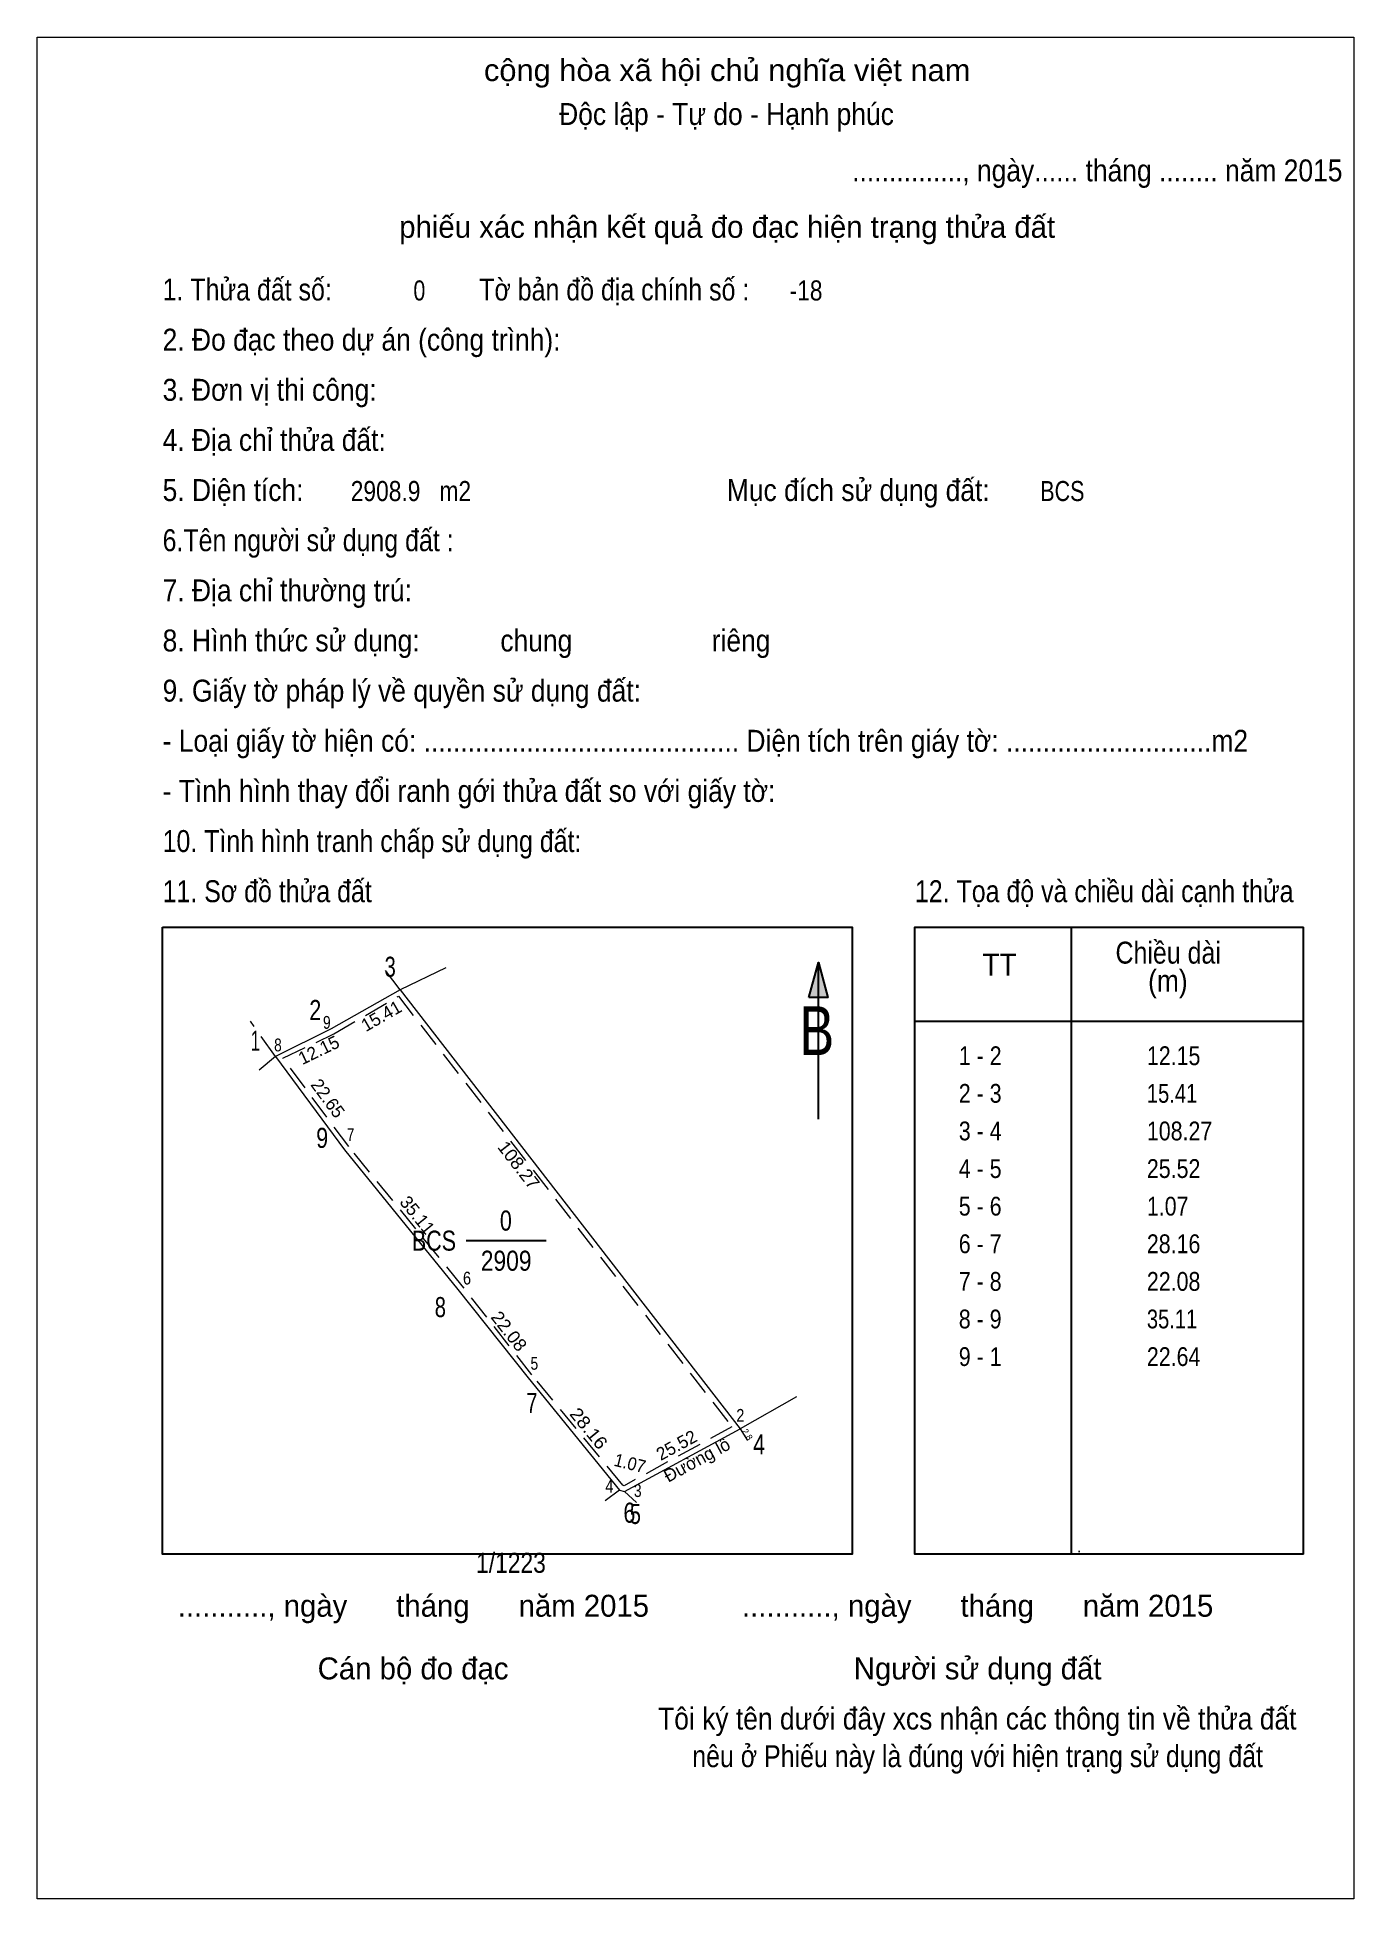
# Model space of a CAD drawing. Header units: centimetres. Extents: x 0 to 21, y 0 to 29.7.
import ezdxf
from ezdxf.enums import TextEntityAlignment as Align

# ---------------------------------------------------------------- set-up
doc = ezdxf.new("R2010")
doc.units = ezdxf.units.CM
doc.header["$LTSCALE"] = 0.13
doc.linetypes.add('MEDIUM_DASHED', pattern=[4.5, 3, -1.5])
for name, color, linetype, lineweight in [('1', 7, 'Continuous', 25), ('10', 7, 'Continuous', 13), ('33', 7, 'Continuous', 25), ('63', 7, 'MEDIUM_DASHED', 13)]:
    doc.layers.add(name, color=color, linetype=linetype, lineweight=lineweight)
for name, color, linetype in [('32', 7, 'Continuous'), ('34', 7, 'Continuous'), ('51', 7, 'Continuous')]:
    doc.layers.add(name, color=color, linetype=linetype)

msp = doc.modelspace()

# ---------------------------------------------------------------- hatches: boundary and pattern name
at = {"layer": '1'}
msp.add_hatch(color=256, dxfattribs=at).paths.add_polyline_path([(12.31, 14.38), (12.46, 14.94), (12.61, 14.38)])

# ---------------------------------------------------------------- linework, layer by layer
for p, q in [((16.5, 5.5), (16.5, 15.5)), ((20.2, 5.5), (20.2, 15.5)), ((12.46, 12.44), (12.46, 14.94)), ((14, 14), (20.2, 14))]:
    msp.add_line(p, q, dxfattribs=at)
at = {"layer": '1', "lineweight": 13}
msp.add_lwpolyline([(0, 0), (0, 29.7), (21, 29.7), (21, 0)], close=True, dxfattribs=at)
at = {"layer": '1'}
for points in [[(2, 15.5), (13, 15.5), (13, 5.5), (2, 5.5)], [(12.31, 14.38), (12.46, 14.94), (12.61, 14.38)]]:
    msp.add_lwpolyline(points, close=True, dxfattribs=at)
msp.add_lwpolyline([(20.2, 5.5), (14, 5.5), (14, 15.5), (20.2, 15.5)], dxfattribs=at)
at = {"layer": '1', "linetype": 'MEDIUM_DASHED', "lineweight": 13}
msp.add_lwpolyline([(5.76, 14.4), (11.08, 7.53), (9.36, 6.59), (9.34, 6.6), (7.89, 8.36), (6.78, 9.78), (4.97, 12), (3.92, 13.41), (4.73, 13.8)], close=True, dxfattribs=at)
at = {"layer": '1', "lineweight": 13}
msp.add_lwpolyline([(16.62, 5.55), (16.62, 5.53), (16.62, 5.55)], dxfattribs=at)
at = {"layer": '10'}
for p, q in [((6.52, 14.85), (5.79, 14.5)), ((5.79, 14.5), (11.21, 7.5)), ((12.11, 8.01), (11.21, 7.5))]:
    msp.add_line(p, q, dxfattribs=at)
msp.add_lwpolyline([(5.79, 14.5), (4.69, 13.88), (3.8, 13.44), (4.9, 11.95), (6.71, 9.72), (7.83, 8.31), (9.29, 6.52), (9.37, 6.5), (11.21, 7.5)], dxfattribs=at)
at = {"layer": '33'}
msp.add_line((6.84, 10.5), (8.12, 10.5), dxfattribs=at)
at = {"layer": '63'}
for p, q in [((5.79, 14.5), (5.5, 14.88)), ((3.8, 13.44), (3.4, 14)), ((3.8, 13.44), (3.54, 13.22)), ((11.21, 7.5), (11.33, 7.31)), ((9.29, 6.52), (9.06, 6.35)), ((9.37, 6.5), (9.56, 6.32))]:
    msp.add_line(p, q, dxfattribs=at)

# ---------------------------------------------------------------- texts
at = {"layer": '1'}
for s, height, width, p in [('cộng hòa xã hội chủ nghĩa việt nam', 0.35, 1.05, (11.005, 29)), ('Độc lập - Tự do - Hạnh phúc', 0.35, 0.9, (10.995, 28.3)), ('Chiều dài', 0.35, 0.85, (18.04, 14.92)), ('TT', 0.35, 0.95, (15.35, 14.73)), ('(m)', 0.35, 0.9, (18.035, 14.47)), ('B', 0.78, 0.8, (12.435, 13.46)), ('Tôi ký tên dưới đây xcs nhận các thông tin về thửa đất', 0.35, 0.9, (14.995, 2.7)), ('nêu ở Phiếu này là đúng với hiện trạng sử dụng đất', 0.35, 0.85, (15, 2.1))]:
    msp.add_text(s, height=height, dxfattribs=dict(at, width=width)).set_placement(p, align=Align.CENTER)
for s, width, p in [('..............., ngày...... tháng ........ năm 2015', 0.9, (13, 27.4)), ('1. Thửa đất số:', 0.85, (2, 25.5)), ('Tờ bản đồ địa chính số :', 0.85, (7.05, 25.5)), ('2. Đo đạc theo dự án (công trình): ', 0.9, (2, 24.7)), ('3. Đơn vị thi công:', 0.9, (2, 23.9)), ('4. Địa chỉ thửa đất:', 0.9, (2, 23.1)), ('5. Diện tích: ', 0.9, (2, 22.3)), ('Mục đích sử dụng đất:', 0.9, (11, 22.3)), ('6.Tên người sử dụng đất :', 0.85, (2, 21.5)), ('7. Địa chỉ thường trú:', 0.9, (2, 20.7)), ('8. Hình thức sử dụng:           chung                   riêng', 0.9, (2, 19.9)), ('9. Giấy tờ pháp lý về quyền sử dụng đất:', 0.9, (2, 19.1)), ('- Loại giấy tờ hiện có: ........................................... Diện tích trên giáy tờ: ............................m2', 0.9, (2, 18.3)), ('- Tình hình thay đổi ranh gới thửa đất so với giấy tờ: ', 0.9, (2, 17.5)), ('10. Tình hình tranh chấp sử dụng đất:', 0.85, (2, 16.7)), ('11. Sơ đồ thửa đất', 0.85, (2, 15.9)), ('12. Tọa độ và chiều dài cạnh thửa', 0.85, (14, 15.9))]:
    msp.add_text(s, height=0.35, dxfattribs=dict(at, width=width)).set_placement(p)
for s, p in [('phiếu xác nhận kết quả đo đạc hiện trạng thửa đất', (11.005, 26.5)), ('..........., ngày      tháng      năm 2015', (6, 4.5)), ('..........., ngày      tháng      năm 2015', (15, 4.5)), ('Cán bộ đo đạc', (5.995, 3.5)), ('Người sử dụng đất', (15, 3.5))]:
    msp.add_text(s, height=0.35, dxfattribs=at).set_placement(p, align=Align.CENTER)
at = {"layer": '32'}
for s, width, p in [('3', 0.75, (5.63, 14.71)), ('2', 0.8, (4.435, 14.02)), ('1', 0.65, (3.48, 13.53)), ('9', 0.8, (4.545, 11.98)), ('8', 0.75, (6.43, 9.28)), ('7', 0.75, (7.89, 7.75)), ('4', 0.8, (11.515, 7.09)), ('6', 0.8, (9.445, 6)), ('5', 0.75, (9.54, 5.98))]:
    msp.add_text(s, height=0.32, dxfattribs=dict(at, width=width)).set_placement(p, align=Align.CENTER)
at = {"layer": '33'}
for s, width, p in [('0', 0.8, (7.475, 10.66)), ('2909', 0.85, (7.48, 10.02))]:
    msp.add_text(s, height=0.32, dxfattribs=dict(at, width=width)).set_placement(p, align=Align.CENTER)
at = {"layer": '33', "width": 0.8}
msp.add_text('BCS', height=0.32, dxfattribs=at).set_placement((6.68, 10.34), align=Align.RIGHT)
at = {"layer": '34'}
for s, width, p in [('0', 0.8, (6, 25.5)), ('-18', 0.85, (12, 25.5)), ('2908.9   m2', 0.85, (5, 22.3)), ('BCS', 0.8, (16, 22.3))]:
    msp.add_text(s, height=0.32, dxfattribs=dict(at, width=width)).set_placement(p)
at = {"layer": '51'}
for s, height, width, p in [('1 - 2', 0.3, 0.85, (14.7, 13.3)), ('12.15', 0.3, 0.85, (17.7, 13.3)), ('2 - 3', 0.3, 0.85, (14.7, 12.7)), ('15.41', 0.3, 0.8, (17.7, 12.7)), ('3 - 4', 0.3, 0.85, (14.7, 12.1)), ('108.27', 0.3, 0.85, (17.7, 12.1)), ('4 - 5', 0.3, 0.85, (14.7, 11.5)), ('25.52', 0.3, 0.85, (17.7, 11.5)), ('5 - 6', 0.3, 0.85, (14.7, 10.9)), ('1.07', 0.3, 0.85, (17.7, 10.9)), ('6 - 7', 0.3, 0.85, (14.7, 10.3)), ('28.16', 0.3, 0.85, (17.7, 10.3)), ('7 - 8', 0.3, 0.85, (14.7, 9.7)), ('22.08', 0.3, 0.85, (17.7, 9.7)), ('8 - 9', 0.3, 0.85, (14.7, 9.1)), ('35.11', 0.3, 0.8, (17.7, 9.1)), ('9 - 1', 0.3, 0.85, (14.7, 8.5)), ('22.64', 0.3, 0.85, (17.7, 8.5)), ('1/1223', 0.32, 0.85, (7, 5.2))]:
    msp.add_text(s, height=height, dxfattribs=dict(at, width=width)).set_placement(p)
at = {"layer": '63'}
for s, height, rotation, p in [('15.41', 0.2044, 29.892, (5.5391, 13.9962)), ('12.15', 0.2044, 25.911, (4.5353, 13.4483)), ('22.65', 0.2044, 306.49, (4.5539, 12.7108)), ('35.11', 0.2044, 309.139, (5.9842, 10.8445)), ('25.52', 0.2044, 28.584, (10.2461, 7.1468)), ('2.8', 0.1004, 301.984, (11.2852, 7.3816)), ('Đường lô', 0.2044, 28.584, (10.5711, 6.9121))]:
    msp.add_text(s, height=height, rotation=rotation, dxfattribs=at).set_placement(p, align=Align.CENTER)
for s, width, p in [(' 9', 0.8, (4.68, 13.88)), (' 8', 0.8, (3.9, 13.52)), (' 7', 0.8, (5.06, 12.09)), (' 6', 0.85, (6.92, 9.8)), (' 5', 0.8, (7.99, 8.44)), (' 2', 0.85, (11.28, 7.61)), (' 4', 0.85, (9.19, 6.48)), (' 3', 0.8, (9.64, 6.41))]:
    msp.add_text(s, height=0.2044, dxfattribs=dict(at, width=width)).set_placement(p, align=Align.RIGHT)
for s, rotation, width, p in [('108.27', 307.752, 1.05, (7.599, 11.6426)), ('22.08', 308.194, 1.05, (7.4456, 8.9932)), ('28.16', 309.337, 1.1, (8.7178, 7.4398)), ('1.07', 345.964, 0.95, (9.4302, 6.8499))]:
    msp.add_text(s, height=0.2044, rotation=rotation, dxfattribs=dict(at, width=width)).set_placement(p, align=Align.CENTER)

doc.saveas('drawing.dxf')
